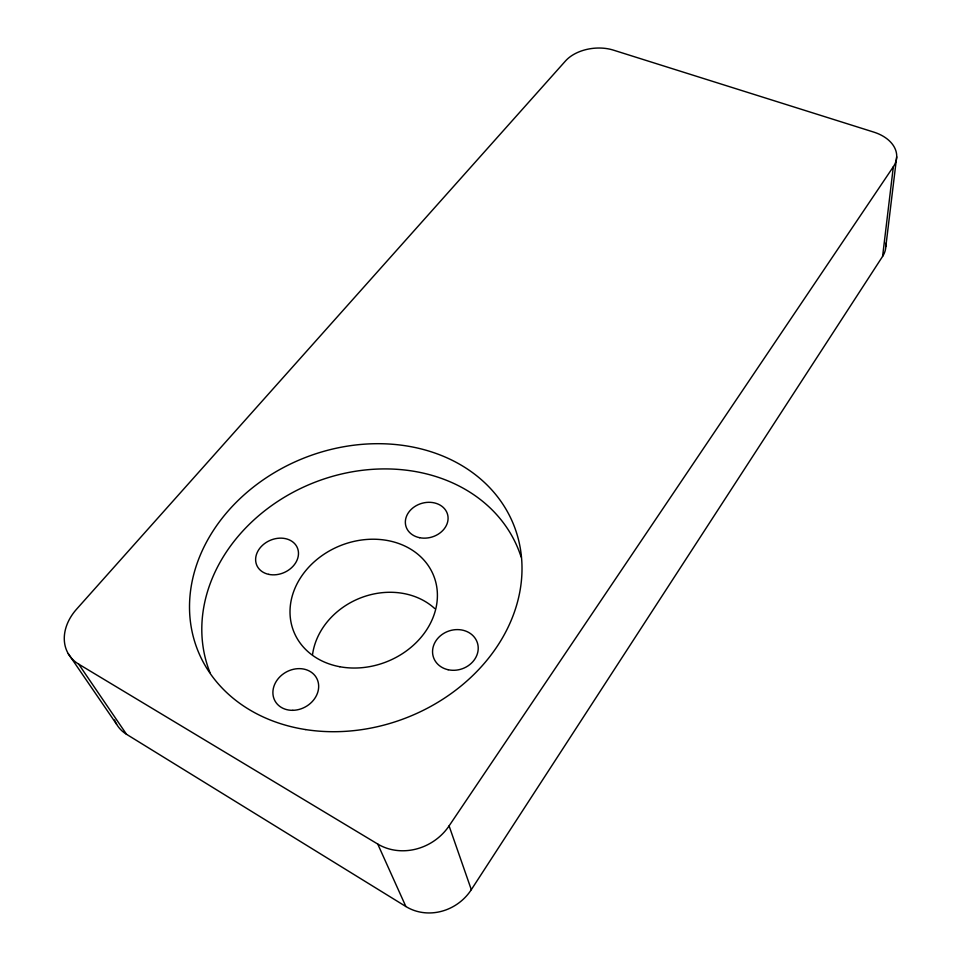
<?xml version="1.0" encoding="UTF-8"?>
<svg xmlns="http://www.w3.org/2000/svg" width="961" height="961" viewBox="0 0 961 961"><rect width="100%" height="100%" fill="white"/><g stroke="black" fill="none" stroke-linecap="round" stroke-linejoin="round"><path stroke-width="1.44" d="M882.594 256.407L893.334 166.758A38.993 26.055 1.5 0 0 873.693 132.077L613.406 50.128A35.389 22.74 -6.1 0 0 565.536 60.927L76.604 609.154A48.158 36.962 -31 0 0 78.694 664.147L126.516 734.288L405.866 906.511A47.798 44.086 -38.1 0 0 471.31 889.682L882.594 256.407A36.554 25.719 2.5 0 0 885.634 243.253M885.814 246.629L896.697 156.811M78.694 664.147L377.733 844.046A51.834 46.693 -31.9 0 0 449.087 825.895L893.334 166.758M68.267 653.684L116.593 724.234M377.733 844.046L405.866 906.511M449.087 825.895L471.31 889.682M126.516 734.288A44.626 35.557 -33.4 0 1 114.563 719.993M312.541 654.609A71.486 60.843 -23.1 0 1 361.42 597.586A71.486 60.843 -23.1 0 1 434.708 608.529M209.93 672.484A166.037 138.012 -21.9 0 1 317.731 481.185A166.037 138.012 -21.9 0 1 521.102 556.996M305.73 729.591A169.977 139.597 -21.4 0 0 518.099 538.16A169.977 139.597 -21.4 0 0 243.469 495.432A169.977 139.597 -21.4 0 0 305.73 729.591M292.841 710.323A23.725 19.881 -28.9 0 0 316.914 678.694A23.725 19.881 -28.9 0 0 277.597 679.427A23.725 19.881 -28.9 0 0 292.841 710.323M448.126 669.733A23.124 20.025 -18.3 0 0 477.773 644.218A23.124 20.025 -18.3 0 0 440.258 635.918A23.124 20.025 -18.3 0 0 448.126 669.733M419.669 537.704A21.659 17.598 -15.9 0 0 447.718 514.988A21.659 17.598 -15.9 0 0 412.762 508.009A21.659 17.598 -15.9 0 0 419.669 537.704M339.81 666.73A75.33 62.513 -21.7 0 0 436.03 583.255A75.33 62.513 -21.7 0 0 315.28 560.876A75.33 62.513 -21.7 0 0 339.81 666.73M268.732 574.366A22.091 17.55 -23.6 0 0 298.318 551.182A22.091 17.55 -23.6 0 0 264.107 543.938A22.091 17.55 -23.6 0 0 268.732 574.366"/></g></svg>
